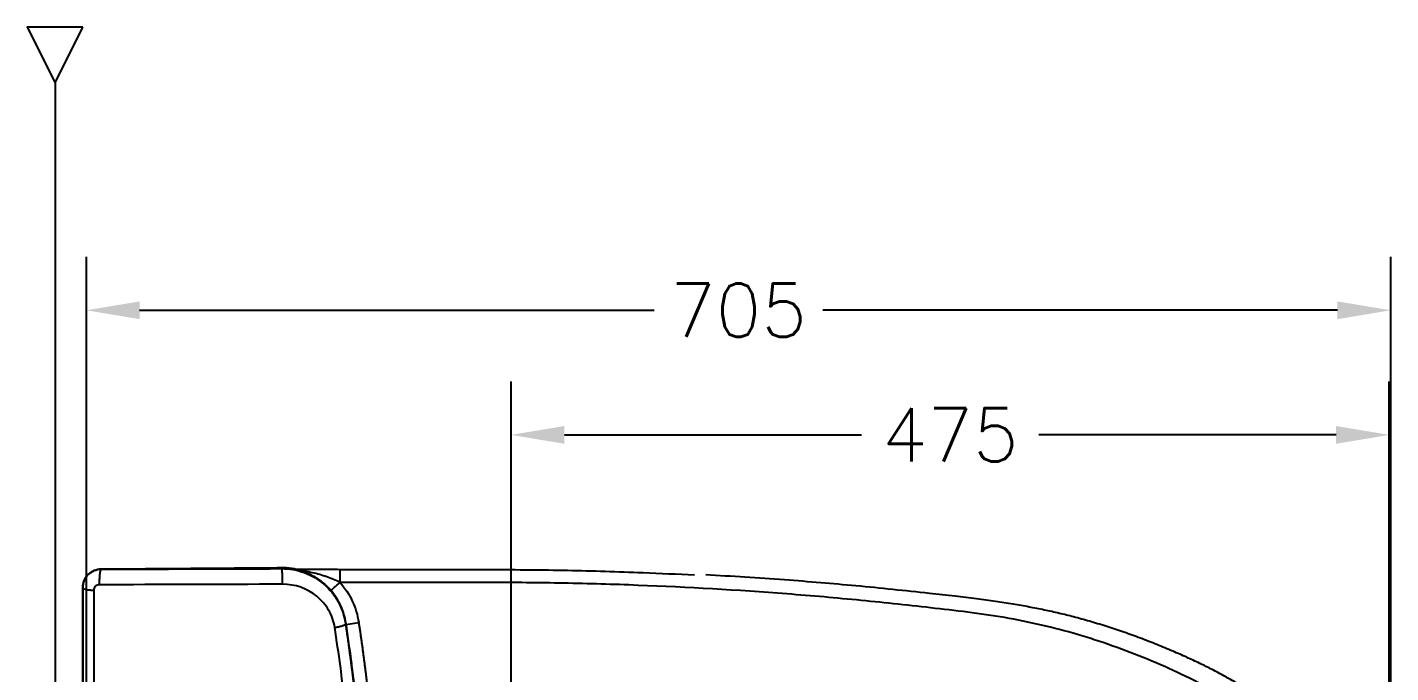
# Model space of a CAD drawing. Extents: x 60782 to 63207, y 58098 to 61529.
# Drawn here: x 61355 to 62092, y 60500 to 60849 of the extents above; entities that cross this region are included whole.
import ezdxf

# ---------------------------------------------------------------- set-up
doc = ezdxf.new("R2010")
doc.units = 0
doc.header["$MEASUREMENT"] = 0
doc.layers.get('Defpoints').update_dxf_attribs({"linetype": 'CONTINUOUS'})
for name, color, linetype in [('1', 7, 'CONTINUOUS'), ('11', 7, 'CONTINUOUS'), ('Dim', 4, 'CONTINUOUS'), ('MAIN', 7, 'CONTINUOUS')]:
    doc.layers.add(name, color=color, linetype=linetype)
doc.styles.get("Standard").update_dxf_attribs({"font": 'txt.shx', "bigfont": 'ghs.shx'})
doc.dimstyles.get("Standard").update_dxf_attribs({"dimtxt": 0.18, "dimasz": 0.18, "dimexe": 0.18, "dimexo": 0.0625, "dimgap": 0.09, "dimtad": 0, "dimtih": 1, "dimtoh": 1, "dimdec": 4, "dimzin": 0, "dimdsep": 46, "dimtxsty": 'Standard', "dimcen": 0.09, "dimadec": 0, "dimazin": 0, "dimtfac": 1, "dimtdec": 4, "dimtofl": 0, "dimtmove": 0, "dimatfit": 0, "dimfxl": 0, "dimtolj": 1, "dimtzin": 0, "dimarcsym": 0})

# ---------------------------------------------------------------- blocks, each defined once
blk = doc.blocks.new('*D13')
at = {"layer": 'Defpoints', "color": 0}
for p in [(61616.45, 60628.41), (61616.45, 60356.94), (62091.45, 60356.94)]:
    blk.add_point(p, dxfattribs=at)
at = {"layer": 'Dim', "color": 0, "lineweight": -2}
for p, q in [((61616.45, 60366.94), (61616.45, 60657.21)), ((62091.45, 60366.94), (62091.45, 60657.21)), ((61645.25, 60628.41), (61805.95, 60628.41)), ((62062.65, 60628.41), (61901.95, 60628.41))]:
    blk.add_line(p, q, dxfattribs=at)
at = {"layer": 'Dim', "color": 0}
for points in [[(61645.25, 60633.21), (61645.25, 60623.61), (61616.45, 60628.41)], [(62062.65, 60633.21), (62062.65, 60623.61), (62091.45, 60628.41)]]:
    blk.add_solid(points, dxfattribs=at)
at = {"layer": 'Dim', "color": 0, "insert": (61853.95, 60628.41), "char_height": 28.8, "attachment_point": 5}
blk.add_mtext('\\A1;475', dxfattribs=at)
blk = doc.blocks.new('*D14')
at = {"layer": 'Defpoints', "color": 0}
for p in [(61386.73, 60695.73), (62092.21, 60334.08), (61386.73, 60324.54)]:
    blk.add_point(p, dxfattribs=at)
at = {"layer": 'Dim', "color": 0, "lineweight": -2}
for p, q in [((61386.73, 60334.54), (61386.73, 60724.53)), ((62092.21, 60344.08), (62092.21, 60724.53)), ((61415.53, 60695.73), (61693.87, 60695.73)), ((62063.41, 60695.73), (61785.07, 60695.73))]:
    blk.add_line(p, q, dxfattribs=at)
at = {"layer": 'Dim', "color": 0}
for points in [[(61415.53, 60700.53), (61415.53, 60690.93), (61386.73, 60695.73)], [(62063.41, 60700.53), (62063.41, 60690.93), (62092.21, 60695.73)]]:
    blk.add_solid(points, dxfattribs=at)
at = {"layer": 'Dim', "color": 0, "insert": (61739.47, 60695.73), "char_height": 28.8, "attachment_point": 5}
blk.add_mtext('\\A1;705', dxfattribs=at)

msp = doc.modelspace()

# ---------------------------------------------------------------- linework, layer by layer
at = {"layer": '1', "color": 7}
for p, q in [((61529.05, 60512.55), (61529.04, 60512.55)), ((61529.71, 60507.65), (61529.7, 60507.65)), ((61529.9, 60506.25), (61529.89, 60506.25))]:
    msp.add_line(p, q, dxfattribs=at)
for points, knots in [([(61529.09, 60512.19), (61529.05, 60512.46), (61529.02, 60512.7), (61528.94, 60513.25), (61528.93, 60513.38), (61528.99, 60512.9), (61529.03, 60512.61), (61529.08, 60512.28)], [0, 0, 0, 0, 0.244012, 0.244012, 0.712479, 0.712479, 1, 1, 1, 1]), ([(61529.04, 60512.55), (61529.14, 60511.86), (61529.23, 60511.14), (61529.43, 60509.7), (61529.53, 60508.96), (61529.67, 60507.87), (61529.7, 60507.69), (61529.63, 60508.2), (61529.54, 60508.87), (61529.37, 60510.16), (61529.27, 60510.86), (61529.15, 60511.72), (61529.12, 60511.96), (61529.11, 60512.05), (61529.13, 60511.91), (61529.24, 60511.1), (61529.35, 60510.31), (61529.54, 60508.89), (61529.63, 60508.22), (61529.7, 60507.65)], [0, 0, 0, 0, 0.125, 0.125, 0.25, 0.25, 0.375, 0.375, 0.5, 0.5, 0.625, 0.625, 0.6875, 0.6875, 0.75, 0.75, 0.875, 0.875, 1, 1, 1, 1]), ([(61529.48, 60509.39), (61529.56, 60508.78), (61529.64, 60508.19), (61529.71, 60507.69), (61529.68, 60507.87), (61529.54, 60508.95), (61529.44, 60509.7), (61529.25, 60511.13), (61529.15, 60511.86), (61529.05, 60512.55)], [0, 0, 0, 0, 0.238669, 0.238669, 0.492446, 0.492446, 0.746223, 0.746223, 1, 1, 1, 1]), ([(61530.19, 60503.92), (61530.19, 60503.96), (61530.18, 60504.01), (61530.17, 60504.08), (61530.16, 60504.16), (61530.15, 60504.23), (61530.14, 60504.3), (61530.14, 60504.37), (61530.13, 60504.44), (61530.12, 60504.51), (61530.11, 60504.58), (61530.1, 60504.65), (61530.09, 60504.72), (61530.08, 60504.79), (61530.07, 60504.86), (61530.06, 60504.93), (61530.05, 60505), (61530.04, 60505.07), (61530.04, 60505.13), (61530.03, 60505.2), (61530.02, 60505.27), (61530.01, 60505.33), (61530, 60505.4), (61529.99, 60505.47), (61529.98, 60505.53), (61529.98, 60505.59), (61529.97, 60505.66), (61529.96, 60505.72), (61529.95, 60505.78), (61529.94, 60505.84), (61529.93, 60505.9), (61529.93, 60505.96), (61529.92, 60506.02), (61529.91, 60506.08), (61529.9, 60506.14), (61529.9, 60506.19), (61529.89, 60506.25), (61529.88, 60506.3), (61529.88, 60506.35), (61529.87, 60506.4), (61529.86, 60506.45), (61529.86, 60506.5), (61529.85, 60506.55), (61529.84, 60506.6), (61529.84, 60506.64), (61529.83, 60506.69), (61529.83, 60506.73), (61529.82, 60506.77), (61529.81, 60506.81), (61529.81, 60506.85), (61529.8, 60506.89), (61529.8, 60506.93), (61529.8, 60506.96), (61529.79, 60506.99), (61529.79, 60507.03), (61529.78, 60507.06), (61529.78, 60507.09), (61529.77, 60507.11), (61529.77, 60507.14), (61529.77, 60507.16), (61529.77, 60507.19), (61529.76, 60507.21), (61529.76, 60507.23), (61529.76, 60507.25), (61529.75, 60507.27), (61529.75, 60507.3), (61529.75, 60507.32), (61529.75, 60507.33), (61529.75, 60507.34), (61529.75, 60507.34), (61529.75, 60507.33), (61529.75, 60507.32), (61529.75, 60507.3), (61529.75, 60507.27), (61529.76, 60507.23), (61529.76, 60507.19), (61529.77, 60507.15), (61529.78, 60507.09), (61529.79, 60507.03), (61529.79, 60506.97), (61529.8, 60506.9), (61529.81, 60506.83), (61529.82, 60506.75), (61529.83, 60506.67), (61529.84, 60506.59), (61529.86, 60506.51), (61529.87, 60506.42), (61529.88, 60506.33), (61529.89, 60506.23), (61529.91, 60506.13), (61529.92, 60506.02), (61529.93, 60505.92), (61529.95, 60505.81), (61529.96, 60505.7), (61529.98, 60505.58), (61529.99, 60505.47), (61530.01, 60505.35), (61530.02, 60505.23), (61530.04, 60505.1), (61530.06, 60504.98), (61530.07, 60504.86), (61530.09, 60504.73), (61530.1, 60504.6), (61530.12, 60504.48), (61530.14, 60504.36), (61530.15, 60504.25), (61530.16, 60504.17), (61530.17, 60504.09), (61530.18, 60504.01), (61530.19, 60503.93), (61530.2, 60503.87), (61530.21, 60503.83)], [0, 0, 0, 0, 0.010131, 0.015196, 0.020263, 0.030395, 0.035461, 0.040527, 0.050659, 0.055727, 0.060792, 0.070924, 0.075993, 0.081057, 0.091195, 0.096266, 0.101332, 0.11147, 0.116542, 0.121608, 0.131746, 0.13682, 0.141885, 0.152024, 0.157098, 0.162163, 0.172385, 0.177501, 0.182607, 0.192829, 0.197946, 0.203052, 0.213276, 0.218393, 0.2235, 0.233724, 0.238842, 0.243949, 0.254179, 0.259299, 0.264409, 0.274639, 0.279759, 0.284869, 0.295097, 0.300216, 0.305326, 0.315554, 0.320671, 0.325781, 0.33619, 0.341399, 0.3466, 0.357009, 0.362218, 0.367419, 0.377829, 0.383038, 0.38824, 0.398649, 0.403858, 0.40906, 0.419473, 0.424682, 0.429886, 0.450708, 0.461131, 0.471537, 0.492361, 0.502777, 0.513195, 0.534022, 0.54443, 0.554852, 0.575677, 0.586072, 0.596493, 0.617304, 0.627696, 0.63812, 0.658929, 0.668166, 0.677432, 0.695932, 0.705168, 0.714437, 0.732938, 0.742176, 0.751449, 0.769955, 0.779189, 0.788461, 0.806964, 0.816135, 0.825341, 0.843715, 0.852887, 0.86209, 0.880462, 0.889634, 0.898829, 0.917193, 0.926369, 0.93556, 0.953924, 0.959681, 0.965443, 0.976962, 0.982722, 0.988482, 1, 1, 1, 1]), ([(61530.2, 60503.88), (61530.16, 60504.17), (61530.12, 60504.46), (61530.05, 60505.01), (61530.02, 60505.27), (61529.96, 60505.67), (61529.94, 60505.83), (61529.91, 60506.08), (61529.9, 60506.17), (61529.89, 60506.26), (61529.89, 60506.26), (61529.9, 60506.18), (61529.91, 60506.08), (61529.95, 60505.79), (61529.97, 60505.62), (61530.03, 60505.21), (61530.06, 60504.96), (61530.12, 60504.46), (61530.16, 60504.21), (61530.19, 60503.93), (61530.2, 60503.89), (61530.2, 60503.86)], [0, 0, 0, 0, 0.111484, 0.111484, 0.221979, 0.221979, 0.317381, 0.317381, 0.426523, 0.426523, 0.536926, 0.536926, 0.670919, 0.670919, 0.780723, 0.780723, 0.891427, 0.891427, 0.987043, 0.987043, 1, 1, 1, 1]), ([(61530.21, 60503.88), (61530.17, 60504.17), (61530.13, 60504.46), (61530.06, 60505.01), (61530.03, 60505.27), (61529.97, 60505.67), (61529.95, 60505.83), (61529.92, 60506.08), (61529.91, 60506.17), (61529.9, 60506.24), (61529.9, 60506.25), (61529.9, 60506.25)], [0, 0, 0, 0, 0.229119, 0.229119, 0.456207, 0.456207, 0.652274, 0.652274, 0.876581, 0.876581, 1, 1, 1, 1]), ([(61530.51, 60501.44), (61530.51, 60501.45), (61530.51, 60501.46), (61530.47, 60501.75), (61530.43, 60502.07), (61530.34, 60502.76), (61530.29, 60503.14), (61530.25, 60503.52), (61530.23, 60503.66), (61530.21, 60503.79), (61530.19, 60503.92)], [0, 0, 0, 0, 0.019329, 0.019329, 0.425658, 0.425658, 0.851961, 0.851961, 0.851961, 1, 1, 1, 1]), ([(61530.66, 60500.35), (61530.66, 60500.35), (61530.66, 60500.37), (61530.65, 60500.48), (61530.63, 60500.61), (61530.58, 60500.97), (61530.55, 60501.21), (61530.48, 60501.75), (61530.44, 60502.07), (61530.35, 60502.76), (61530.3, 60503.14), (61530.26, 60503.52), (61530.24, 60503.66), (61530.22, 60503.79), (61530.2, 60503.92)], [0, 0, 0, 0, 0.118552, 0.118552, 0.313038, 0.313038, 0.51152, 0.51152, 0.713916, 0.713916, 0.92626, 0.92626, 0.92626, 1, 1, 1, 1]), ([(61530.52, 60501.44), (61530.52, 60501.44), (61530.52, 60501.45), (61530.51, 60501.52), (61530.5, 60501.62), (61530.46, 60501.93), (61530.43, 60502.15), (61530.37, 60502.63), (61530.34, 60502.9), (61530.3, 60503.19), (61530.27, 60503.41), (61530.24, 60503.64), (61530.21, 60503.88)], [0, 0, 0, 0, 0.109821, 0.109821, 0.355628, 0.355628, 0.603958, 0.603958, 0.828774, 0.828774, 0.828774, 1, 1, 1, 1])]:
    msp.add_open_spline(points, degree=3, knots=knots, dxfattribs=at)
msp.add_open_spline([(61529.71, 60507.65), (61529.67, 60507.99), (61529.62, 60508.36), (61529.57, 60508.75)], degree=3, dxfattribs=at)
at = {"layer": '11', "color": 7}
for p, q in [((61492.12, 60556.61), (61492.12, 60556.61)), ((61492.22, 60556.39), (61492.22, 60556.3)), ((61527.1, 60526.05), (61534.02, 60527.09))]:
    msp.add_line(p, q, dxfattribs=at)
for points, knots in [([(61394.72, 60555.85), (61392.09, 60555.83), (61389.52, 60554.75), (61385.85, 60551.06), (61384.77, 60548.48), (61384.77, 60545.85)], [0, 0, 0, 0, 0.5, 0.5, 1, 1, 1, 1]), ([(61384.77, 60545.84), (61384.77, 60548.47), (61385.85, 60551.05), (61389.52, 60554.74), (61392.1, 60555.83), (61394.74, 60555.84)], [0, 0, 0, 0, 0.5, 0.5, 1, 1, 1, 1]), ([(61492.25, 60556.32), (61487.58, 60556.3), (61482.92, 60556.28), (61459.58, 60556.16), (61440.92, 60556.07), (61413.07, 60555.94), (61403.9, 60555.89), (61394.72, 60555.85)], [0, 0, 0, 0, 0.143546, 0.143546, 0.717732, 0.717732, 1, 1, 1, 1]), ([(61394.72, 60555.85), (61399.38, 60555.88), (61404.05, 60555.9), (61412.04, 60555.95), (61415.37, 60555.96), (61418.7, 60555.98)], [0, 0, 0, 0, 0.583745, 0.583745, 1, 1, 1, 1]), ([(61492.16, 60556.52), (61486.27, 60556.47), (61473.49, 60556.37), (61453.66, 60556.22), (61435.06, 60556.09), (61423.35, 60556.01), (61418.7, 60555.98)], [0, 0, 0, 0, 0.238748, 0.518966, 0.808853, 1, 1, 1, 1]), ([(61418.7, 60555.98), (61434.04, 60556.07), (61449.38, 60556.15), (61473.88, 60556.29), (61483.05, 60556.34), (61492.22, 60556.39)], [0, 0, 0, 0, 0.625897, 0.625897, 1, 1, 1, 1]), ([(61526.96, 60527), (61526.96, 60527.01), (61526.95, 60527.06), (61526.93, 60527.16), (61526.9, 60527.37), (61526.86, 60527.61), (61526.81, 60527.87), (61526.75, 60528.19), (61526.67, 60528.63), (61526.54, 60529.23), (61526.35, 60530.06), (61526.04, 60531.21), (61525.6, 60532.67), (61524.98, 60534.39), (61524.2, 60536.22), (61523.25, 60538.15), (61522.12, 60540.11), (61520.79, 60542.09), (61519.29, 60544.04), (61517.61, 60545.91), (61515.78, 60547.68), (61513.81, 60549.32), (61511.71, 60550.83), (61509.49, 60552.18), (61507.17, 60553.37), (61504.76, 60554.38), (61502.28, 60555.21), (61499.74, 60555.86), (61497.06, 60556.33), (61494.51, 60556.58), (61492.83, 60556.6), (61492.12, 60556.59)], [0, 0, 0, 0, 0.063047, 0.137776, 0.174134, 0.193127, 0.205647, 0.216536, 0.226902, 0.237597, 0.250971, 0.269719, 0.295763, 0.324682, 0.35729, 0.391138, 0.427735, 0.466033, 0.505467, 0.545656, 0.586358, 0.62742, 0.668742, 0.710256, 0.751915, 0.793685, 0.835542, 0.877467, 0.919446, 0.965981, 1, 1, 1, 1]), ([(61527.03, 60526.52), (61526.41, 60530.67), (61525.07, 60534.61), (61521.01, 60541.94), (61518.37, 60545.18), (61508.86, 60553.33), (61500.65, 60556.36), (61492.25, 60556.32)], [0, 0, 0, 0, 0.25, 0.25, 0.5, 0.5, 1, 1, 1, 1]), ([(61492.34, 60556.14), (61496.57, 60556.16), (61500.7, 60555.42), (61508.53, 60552.52), (61512.13, 60550.4), (61518.44, 60544.97), (61521.06, 60541.75), (61525.09, 60534.46), (61526.43, 60530.53), (61527.05, 60526.38)], [0, 0, 0, 0, 0.25, 0.25, 0.5, 0.5, 0.75, 0.75, 1, 1, 1, 1]), ([(61523.94, 60555.59), (61522.05, 60555.6), (61518.52, 60555.62), (61513.6, 60555.65), (61509.41, 60555.68), (61505.97, 60555.7), (61503.38, 60555.71), (61501.52, 60555.72), (61500.56, 60555.72), (61500.14, 60555.72)], [0, 0, 0, 0, 0.237672, 0.444933, 0.621047, 0.765519, 0.878044, 0.9473, 1, 1, 1, 1]), ([(61523.93, 60548.72), (61521.65, 60549.82), (61519.24, 60550.82), (61514.24, 60552.56), (61511.64, 60553.31), (61507.66, 60554.23), (61506.31, 60554.5), (61504.28, 60554.85), (61503.61, 60554.95), (61502.93, 60555.05)], [0, 0, 0, 0, 0.363868, 0.363868, 0.727736, 0.727736, 0.90967, 0.90967, 1, 1, 1, 1]), ([(61523.93, 60548.72), (61523.93, 60549.64), (61523.93, 60550.56), (61523.93, 60552.27), (61523.93, 60553.05), (61523.94, 60554.35), (61523.94, 60554.86), (61523.94, 60555.38), (61523.94, 60555.5), (61523.94, 60555.59)], [0, 0, 0, 0, 0.286826, 0.286826, 0.573651, 0.573651, 0.860477, 0.860477, 1, 1, 1, 1]), ([(61523.94, 60555.71), (61551.26, 60555.7), (61578.59, 60555.72), (61619.58, 60555.62), (61633.24, 60555.52), (61660.54, 60554.98), (61674.18, 60554.56), (61697.12, 60553.65), (61706.42, 60553.22), (61715.71, 60552.73)], [0, 0, 0, 0, 0.427168, 0.427168, 0.640752, 0.640752, 0.854336, 0.854336, 1, 1, 1, 1]), ([(61723.18, 60158.95), (61730.29, 60159.33), (61744.59, 60160.18), (61765.41, 60161.62), (61786, 60163.25), (61806.4, 60165.08), (61827.47, 60167.18), (61846.62, 60169.24), (61862.38, 60171), (61874.16, 60172.51), (61883.89, 60173.92), (61892.75, 60175.39), (61901.26, 60177.01), (61909.68, 60178.82), (61918.2, 60180.88), (61926.71, 60183.16), (61935.25, 60185.68), (61943.84, 60188.43), (61952.46, 60191.42), (61961.13, 60194.66), (61969.92, 60198.18), (61978.26, 60201.7), (61985.94, 60205.18), (61992.76, 60208.47), (61999.13, 60211.75), (62005.33, 60215.16), (62011.36, 60218.73), (62017.23, 60222.48), (62022.77, 60226.28), (62027.97, 60230.13), (62032.84, 60234.03), (62037.42, 60237.99), (62041.76, 60242.04), (62045.89, 60246.2), (62049.81, 60250.46), (62053.54, 60254.85), (62057.12, 60259.4), (62060.57, 60264.12), (62063.87, 60269.02), (62067.01, 60274.06), (62069.96, 60279.22), (62072.71, 60284.46), (62075.25, 60289.8), (62077.59, 60295.22), (62079.74, 60300.74), (62081.68, 60306.36), (62083.42, 60312.05), (62084.96, 60317.82), (62086.28, 60323.63), (62087.38, 60329.49), (62088.25, 60335.36), (62088.91, 60341.25), (62089.35, 60347.14), (62089.56, 60353.02), (62089.55, 60358.91), (62089.32, 60364.83), (62088.87, 60370.76), (62088.21, 60376.67), (62087.32, 60382.52), (62086.23, 60388.33), (62084.91, 60394.09), (62083.39, 60399.81), (62081.64, 60405.47), (62079.69, 60411.06), (62077.52, 60416.59), (62075.15, 60422.05), (62072.58, 60427.42), (62069.8, 60432.7), (62066.84, 60437.86), (62063.69, 60442.89), (62060.37, 60447.79), (62056.88, 60452.55), (62053.23, 60457.15), (62049.42, 60461.59), (62045.46, 60465.86), (62041.36, 60469.97), (62037.13, 60473.88), (62032.73, 60477.66), (62028.13, 60481.34), (62023.27, 60484.95), (62018.15, 60488.5), (62012.76, 60491.98), (62007.07, 60495.41), (62001.06, 60498.79), (61994.71, 60502.13), (61987.98, 60505.45), (61980.83, 60508.75), (61973.02, 60512.14), (61964.6, 60515.61), (61955.76, 60519.01), (61946.89, 60522.17), (61938.1, 60525.07), (61929.38, 60527.71), (61921.03, 60530.01), (61912.87, 60532.05), (61904.85, 60533.83), (61896.48, 60535.47), (61887.7, 60537), (61878.21, 60538.45), (61867.75, 60539.87), (61855.82, 60541.31), (61840.75, 60542.99), (61822.85, 60544.9), (61803.28, 60546.83), (61783.72, 60548.56), (61763.74, 60550.11), (61742.99, 60551.54), (61728.79, 60552.36), (61721.73, 60552.74)], [0, 0, 0, 0, 0.023063, 0.046376, 0.067599, 0.089959, 0.112721, 0.136173, 0.152337, 0.16409, 0.174606, 0.184203, 0.193168, 0.202663, 0.212075, 0.221581, 0.231191, 0.240916, 0.250769, 0.260762, 0.27089, 0.281409, 0.290081, 0.298217, 0.305926, 0.313291, 0.321116, 0.328619, 0.335852, 0.342865, 0.349559, 0.356066, 0.362469, 0.368787, 0.375037, 0.381229, 0.387436, 0.393768, 0.400155, 0.406573, 0.412995, 0.419395, 0.425751, 0.432121, 0.438518, 0.444935, 0.451368, 0.457808, 0.464247, 0.470679, 0.477095, 0.48349, 0.489858, 0.496204, 0.50255, 0.508946, 0.515372, 0.521802, 0.528201, 0.534546, 0.540946, 0.547331, 0.553715, 0.560107, 0.566518, 0.572937, 0.579382, 0.585819, 0.592242, 0.59865, 0.605038, 0.611405, 0.617747, 0.624063, 0.630352, 0.636612, 0.64284, 0.64903, 0.655392, 0.661918, 0.66863, 0.675554, 0.682714, 0.690142, 0.697874, 0.705952, 0.714432, 0.723378, 0.73355, 0.743904, 0.754061, 0.764043, 0.77387, 0.783561, 0.79209, 0.801138, 0.810142, 0.819718, 0.830002, 0.841243, 0.853887, 0.868931, 0.890334, 0.912195, 0.932623, 0.953949, 0.97709, 1, 1, 1, 1]), ([(61384.77, 60545.85), (61384.77, 60541.18), (61384.77, 60536.51), (61384.77, 60513.18), (61384.77, 60494.51), (61384.77, 60438.51), (61384.77, 60401.18), (61384.77, 60297.82), (61384.77, 60231.79), (61384.77, 60165.76)], [0, 0, 0, 0, 0.036834, 0.036834, 0.184171, 0.184171, 0.478845, 0.478845, 1, 1, 1, 1]), ([(61384.77, 60165.78), (61384.77, 60181.39), (61384.77, 60197.2), (61384.77, 60220.96), (61384.77, 60228.89), (61384.77, 60244.75), (61384.77, 60252.68), (61384.77, 60292.33), (61384.77, 60324.07), (61384.77, 60387.57), (61384.77, 60419.31), (61384.77, 60458.95), (61384.77, 60466.87), (61384.77, 60482.72), (61384.77, 60490.64), (61384.77, 60514.37), (61384.77, 60530.13), (61384.77, 60545.84)], [0, 0, 0, 0, 0.125, 0.125, 0.1875, 0.1875, 0.25, 0.25, 0.5, 0.5, 0.75, 0.75, 0.8125, 0.8125, 0.875, 0.875, 1, 1, 1, 1]), ([(61390.71, 60544.5), (61390.71, 60528.9), (61390.71, 60513.25), (61390.7, 60489.69), (61390.7, 60481.82), (61390.7, 60466.09), (61390.7, 60458.22), (61390.7, 60418.86), (61390.7, 60387.34), (61390.7, 60324.28), (61390.7, 60292.75), (61390.7, 60253.36), (61390.7, 60245.48), (61390.7, 60229.73), (61390.7, 60221.85), (61390.7, 60198.27), (61390.71, 60182.6), (61390.71, 60167.11)], [0, 0, 0, 0, 0.125, 0.125, 0.1875, 0.1875, 0.25, 0.25, 0.5, 0.5, 0.75, 0.75, 0.8125, 0.8125, 0.875, 0.875, 1, 1, 1, 1]), ([(61393.74, 60547.44), (61393.4, 60547.44), (61393.05, 60547.38), (61392.4, 60547.16), (61392.1, 60547), (61391.57, 60546.58), (61391.33, 60546.32), (61390.97, 60545.75), (61390.84, 60545.42), (61390.77, 60545.08), (61390.73, 60544.89), (61390.71, 60544.7), (61390.71, 60544.5)], [0, 0, 0, 0, 0.218754, 0.218754, 0.435667, 0.435667, 0.65526, 0.65526, 0.87621, 0.87621, 0.87621, 1, 1, 1, 1]), ([(61521.08, 60524.36), (61520.56, 60527.69), (61519.44, 60530.81), (61516.11, 60536.57), (61513.95, 60539.09), (61506.25, 60545.41), (61499.67, 60547.75), (61492.87, 60547.72)], [0, 0, 0, 0, 0.25, 0.25, 0.5, 0.5, 1, 1, 1, 1]), ([(61518.95, 60544.3), (61518.99, 60544.34), (61519.03, 60544.38), (61519.34, 60544.65), (61519.73, 60545), (61520.7, 60545.86), (61521.28, 60546.37), (61522.56, 60547.5), (61523.24, 60548.11), (61523.93, 60548.72)], [0, 0, 0, 0, 0.058325, 0.058325, 0.372217, 0.372217, 0.686108, 0.686108, 1, 1, 1, 1]), ([(61523.93, 60548.72), (61526.63, 60545.67), (61528.86, 60542.26), (61532.26, 60534.94), (61533.42, 60531.11), (61534.02, 60527.09)], [0, 0, 0, 0, 0.5, 0.5, 1, 1, 1, 1]), ([(61523.94, 60162.9), (61550.68, 60162.91), (61577.41, 60162.89), (61617.52, 60162.98), (61630.89, 60163.06), (61657.63, 60163.55), (61670.99, 60163.94), (61711.06, 60165.48), (61737.74, 60167.01), (61777.72, 60170.07), (61791.05, 60171.21), (61817.65, 60173.8), (61830.93, 60175.24), (61857.46, 60178.21), (61870.71, 60179.76), (61896.93, 60184.28), (61909.89, 60187.27), (61935.51, 60194.78), (61948.16, 60199.3), (61973.21, 60209.6), (61985.48, 60215.27), (62008.82, 60228.8), (62020, 60236.77), (62034.63, 60250.64), (62039.16, 60255.59), (62047.56, 60266.14), (62051.45, 60271.78), (62061.85, 60289.18), (62067.19, 60301.51), (62074.55, 60327.7), (62076.43, 60341.06), (62076.6, 60361.28), (62076.19, 60368.12), (62074.5, 60381.54), (62073.22, 60388.14), (62069.8, 60401.13), (62067.65, 60407.52), (62062.48, 60420.07), (62059.47, 60426.18), (62052.75, 60437.83), (62049.02, 60443.42), (62040.81, 60454.1), (62036.28, 60459.23), (62021.76, 60473.45), (62010.9, 60481.41), (61993.43, 60491.81), (61987.43, 60494.99), (61975.33, 60500.89), (61969.19, 60503.61), (61950.64, 60511.36), (61938.06, 60515.96), (61912.38, 60523.7), (61899.23, 60526.84), (61872.6, 60531.61), (61859.24, 60533.19), (61832.52, 60536.2), (61819.15, 60537.65), (61792.4, 60540.28), (61779.02, 60541.44), (61738.85, 60544.53), (61712.04, 60546.09), (61671.79, 60547.64), (61658.37, 60548.04), (61631.5, 60548.54), (61618.06, 60548.63), (61577.72, 60548.72), (61550.83, 60548.7), (61523.93, 60548.72)], [0, 0, 0, 0, 0.0625, 0.0625, 0.09375, 0.09375, 0.125, 0.125, 0.1875, 0.1875, 0.21875, 0.21875, 0.25, 0.25, 0.28125, 0.28125, 0.3125, 0.3125, 0.34375, 0.34375, 0.375, 0.375, 0.40625, 0.40625, 0.421875, 0.421875, 0.4375, 0.4375, 0.46875, 0.46875, 0.5, 0.5, 0.515625, 0.515625, 0.53125, 0.53125, 0.546875, 0.546875, 0.5625, 0.5625, 0.578125, 0.578125, 0.59375, 0.59375, 0.625, 0.625, 0.640625, 0.640625, 0.65625, 0.65625, 0.6875, 0.6875, 0.71875, 0.71875, 0.75, 0.75, 0.78125, 0.78125, 0.8125, 0.8125, 0.875, 0.875, 0.90625, 0.90625, 0.9375, 0.9375, 1, 1, 1, 1]), ([(61521.07, 60187.25), (61522.15, 60194.19), (61523.16, 60201.15), (61525.05, 60215.13), (61525.93, 60222.14), (61528.33, 60243.24), (61529.67, 60257.36), (61532.86, 60299.74), (61533.92, 60327.94), (61533.9, 60384.24), (61532.84, 60412.34), (61529.65, 60454.42), (61528.33, 60468.43), (61525.94, 60489.43), (61525.06, 60496.43), (61523.17, 60510.4), (61522.16, 60517.38), (61521.08, 60524.36)], [0, 0, 0, 0, 0.0625, 0.0625, 0.125, 0.125, 0.25, 0.25, 0.5, 0.5, 0.75, 0.75, 0.875, 0.875, 0.9375, 0.9375, 1, 1, 1, 1]), ([(61527.05, 60526.38), (61528.11, 60519.32), (61529.1, 60512.25), (61530.96, 60498.11), (61531.82, 60491.03), (61534.2, 60469.77), (61535.52, 60455.59), (61538.7, 60413.01), (61539.76, 60384.57), (61539.77, 60327.6), (61538.72, 60299.07), (61535.53, 60256.19), (61534.2, 60241.9), (61531.81, 60220.56), (61530.95, 60213.46), (61529.09, 60199.31), (61528.1, 60192.26), (61527.05, 60185.23)], [0, 0, 0, 0, 0.0625, 0.0625, 0.125, 0.125, 0.25, 0.25, 0.5, 0.5, 0.75, 0.75, 0.875, 0.875, 0.9375, 0.9375, 1, 1, 1, 1])]:
    msp.add_open_spline(points, degree=3, knots=knots, dxfattribs=at)
for points, weights, knots in [([(61394.74, 60555.84), (61393.69, 60555.83), (61393.72, 60548.83), (61393.72, 60548.13), (61393.74, 60547.44)], [0.999813215753, 0.707200203108, 1, 0.960180357895, 0.931187896452], [0.000501, 0.000501, 0.000501, 1.570796, 1.570796, 1.78435, 1.78435, 1.78435]), ([(61492.87, 60547.72), (61492.88, 60548.43), (61492.87, 60549.15), (61492.85, 60556.1), (61492.34, 60556.14)], [0.929788707553, 0.95921513242, 1, 0.708415626512, 0.997394006965], [4.493658, 4.493658, 4.493658, 4.712389, 4.712389, 6.276166, 6.276166, 6.276166]), ([(61521.08, 60524.36), (61527.2, 60525.39), (61527.05, 60526.38), (61527.05, 60526.38), (61527.05, 60526.38)], [0.957794880587, 0.729998492798, 1, 0.999999245047, 0.999998490097], [4.835158, 4.835158, 4.835158, 6.283185, 6.283185, 6.283189, 6.283189, 6.283189]), ([(61534.02, 60527.09), (61536.77, 60508.75), (61538.92, 60490.34), (61556.86, 60337.11), (61534.03, 60184.52)], [0.987114846363, 0.993409110337, 1, 0.947676457326, 0.914047462303], [1.5354492, 1.5354492, 1.5354492, 1.5707963, 1.5707963, 1.8514093, 1.8514093, 1.8514093])]:
    msp.add_rational_spline(points, weights, degree=2, knots=knots, dxfattribs=at)
for points in [[(61394.72, 60555.85), (61394.73, 60555.84), (61394.73, 60555.84), (61394.74, 60555.84)], [(61394.74, 60555.84), (61427.13, 60555.94), (61459.66, 60556.03), (61492.34, 60556.14)], [(61492.22, 60556.39), (61492.19, 60556.44), (61492.17, 60556.48), (61492.16, 60556.52)], [(61492.22, 60556.39), (61492.71, 60556.39), (61493.19, 60556.38), (61493.68, 60556.37)], [(61492.34, 60556.14), (61492.3, 60556.21), (61492.27, 60556.27), (61492.25, 60556.32)], [(61523.94, 60555.59), (61523.94, 60555.68), (61523.94, 60555.72), (61523.94, 60555.71)], [(61384.77, 60545.84), (61384.77, 60545.84), (61384.77, 60545.84), (61384.77, 60545.85)], [(61492.87, 60547.72), (61459.69, 60547.59), (61426.64, 60547.52), (61393.74, 60547.44)], [(61527.03, 60526.52), (61527.04, 60526.47), (61527.05, 60526.43), (61527.05, 60526.38)]]:
    msp.add_open_spline(points, degree=3, dxfattribs=at)
for points, weights in [([(61384.77, 60545.84), (61384.77, 60544.68), (61390.71, 60544.5)], [1, 0.737830085125, 0.944998890647]), ([(61531.49, 60493.6), (61529.5, 60510.06), (61527.04, 60526.44)], [0.955449920389, 0.950718158161, 0.946206124454])]:
    msp.add_rational_spline(points, weights, degree=2, dxfattribs=at)
at = {"layer": 'Dim', "color": 0}
msp.add_line((61369.77, 60818.61), (61369.77, 58896), dxfattribs=at)
at = {"layer": 'MAIN', "color": 0}
msp.add_lwpolyline([(61384.77, 60848.61), (61354.77, 60848.61), (61369.77, 60818.61), (61384.77, 60848.61)], dxfattribs=at)

# ---------------------------------------------------------------- dimensions: what is measured, and where the dimension line sits
at = {"layer": 'Dim', "color": 0}
for base, p1, p2, picture, middle in [((61386.73, 60695.73), (62092.21, 60334.08), (61386.73, 60324.54), '*D14', (61739.47, 60695.73)), ((61616.45, 60628.41), (62091.45, 60356.94), (61616.45, 60356.94), '*D13', (61853.95, 60628.41))]:
    dim = msp.add_linear_dim(base=base, p1=p1, p2=p2, dimstyle='Standard', override={"dimscale": 160, "dimgap": 0.06, "dimdec": 0, "dimatfit": 3}, dxfattribs=at)
    dim.commit()
    dim.dimension.update_dxf_attribs({"geometry": picture, "text_midpoint": middle})

doc.saveas('drawing.dxf')
